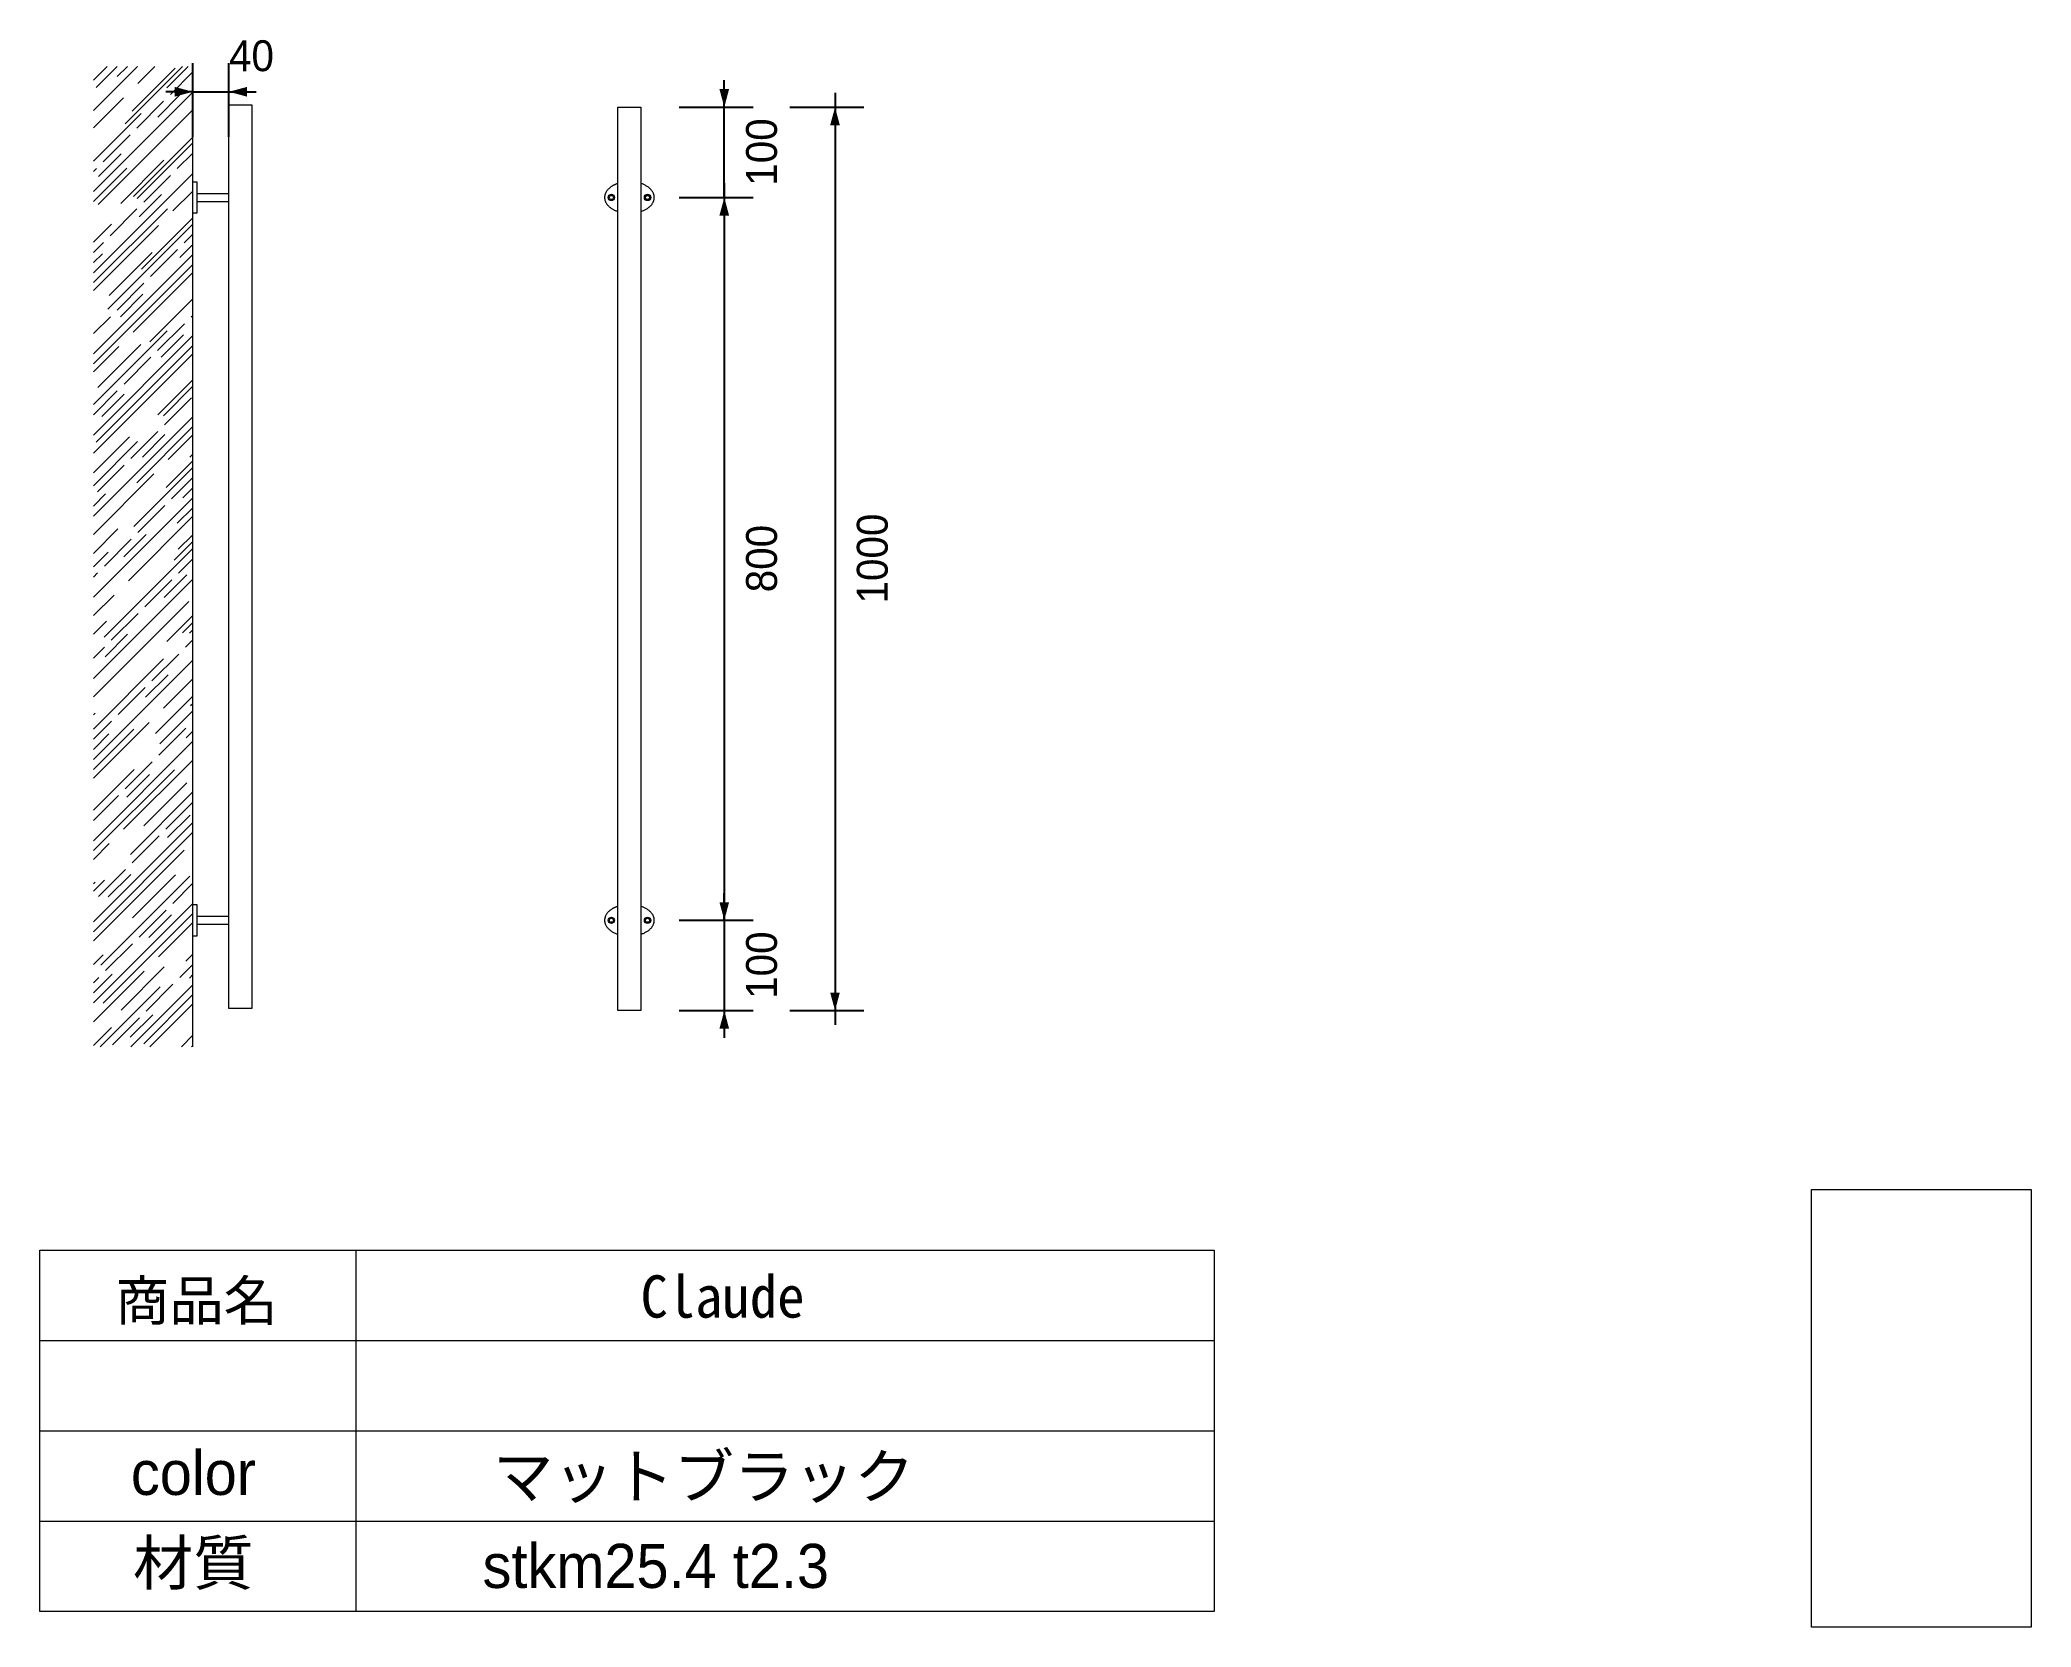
# Model space of a CAD drawing. Header units: millimetres. Extents: x -1132 to 1073, y -932 to 824.
import ezdxf

# ---------------------------------------------------------------- set-up
doc = ezdxf.new("R2010")
doc.units = ezdxf.units.MM
doc.header["$LTSCALE"] = 5.08
doc.header["$PDMODE"] = 1
doc.header["$PDSIZE"] = -2
doc.layers.get('0').update_dxf_attribs({"lineweight": 20})
doc.layers.add('一般', color=7, linetype='Continuous', lineweight=5)
doc.layers.add('寸法', color=7, linetype='Continuous', lineweight=5)
doc.styles.add('@BatangChe', font='', dxfattribs={"bigfont": '@BatangChe'})
doc.styles.add('ＭＳ Ｐ明朝', font='', dxfattribs={"bigfont": 'ＭＳ Ｐ明朝'})
doc.styles.get('@BatangChe').set_extended_font_data('@BatangChe')
doc.styles.get('ＭＳ Ｐ明朝').set_extended_font_data('ＭＳ Ｐ明朝')
doc.dimstyles.new('カスタム', dxfattribs={"dimtxt": 34.196018, "dimasz": 1.999878, "dimexe": 3.18, "dimexo": 1.59, "dimgap": 1.5875, "dimtad": 1, "dimzin": 11, "dimdsep": 46, "dimtxsty": 'ＭＳ Ｐ明朝', "dimblk": 'VW_FILLEDARROW', "dimcen": 0, "dimdle": 1.59, "dimadec": 0, "dimazin": 0, "dimtfac": 1, "dimtix": 1, "dimtmove": 0, "dimatfit": 0, "dimldrblk": 'VW_FILLEDARROW', "dimfxl": 1, "dimfrac": 2, "dimtolj": 1, "dimtzin": 11, "dimarcsym": 0})
picture_1 = doc.add_image_def('image1.jpg', size_in_pixel=(1378, 1598))

# ---------------------------------------------------------------- blocks, each defined once
blk = doc.blocks.new('*D1')
at = {"layer": 'Defpoints', "color": 0, "lineweight": 0}
for p in [(-458.8, 650), (-373.8, 650), (-458.8, -150)]:
    blk.add_point(p, dxfattribs=at)
at = {"layer": '寸法', "color": 0, "linetype": 'Continuous', "lineweight": -2}
for p, q in [((-373.8, 665.9), (-373.8, 650)), ((-423.8, 650), (-342, 650)), ((-373.8, 650), (-373.8, -150)), ((-423.8, -150), (-342, -150)), ((-373.8, -150), (-373.8, -165.9))]:
    blk.add_line(p, q, dxfattribs=at)
at = {"layer": '寸法', "color": 0, "lineweight": -2}
for points in [[(-373.8, 650), (-368.5, 630), (-379.2, 630)], [(-373.8, -150), (-379.2, -130), (-368.5, -130)]]:
    blk.add_solid(points, dxfattribs=at)
at = {"layer": '寸法', "color": 0, "insert": (-349.7, 213), "char_height": 34.2, "attachment_point": 1, "rotation": 90, "line_spacing_factor": 0.870053, "style": 'ＭＳ Ｐ明朝'}
blk.add_mtext('800', dxfattribs=at)
blk = doc.blocks.new('VW_FILLEDARROW')
at = {"color": 0, "lineweight": -2}
blk.add_solid([(0, 0), (-1, -0.27), (-1, 0.27)], dxfattribs=at)
blk = doc.blocks.new('*D2')
at = {"layer": 'Defpoints', "color": 0, "lineweight": 0}
for p in [(-922.2, 767), (-962.2, 692.5), (-922.2, 692.5)]:
    blk.add_point(p, dxfattribs=at)
at = {"layer": '寸法', "color": 0, "linetype": 'Continuous', "lineweight": -2}
for p, q in [((-962.2, 717), (-962.2, 798.8)), ((-922.2, 717), (-922.2, 798.8)), ((-962.2, 767), (-992.2, 767)), ((-962.2, 767), (-922.2, 767)), ((-922.2, 767), (-892.2, 767))]:
    blk.add_line(p, q, dxfattribs=at)
at = {"layer": '寸法', "color": 0, "lineweight": -2}
for points in [[(-962.2, 767), (-982.2, 761.6), (-982.2, 772.4)], [(-922.2, 767), (-902.2, 772.4), (-902.2, 761.6)]]:
    blk.add_solid(points, dxfattribs=at)
at = {"layer": '寸法', "color": 0, "insert": (-922.2, 824), "char_height": 34.2, "attachment_point": 1, "line_spacing_factor": 0.870053, "style": 'ＭＳ Ｐ明朝'}
blk.add_mtext('40', dxfattribs=at)
blk = doc.blocks.new('*D3')
at = {"layer": 'Defpoints', "color": 0, "lineweight": 0}
for p in [(-466.1, 750), (-251.2, 750), (-466.1, -250)]:
    blk.add_point(p, dxfattribs=at)
at = {"layer": '寸法', "color": 0, "linetype": 'Continuous', "lineweight": -2}
for p, q in [((-301.2, 750), (-219.4, 750)), ((-251.2, 765.9), (-251.2, 750)), ((-251.2, 750), (-251.2, -250)), ((-301.2, -250), (-219.4, -250)), ((-251.2, -250), (-251.2, -265.9))]:
    blk.add_line(p, q, dxfattribs=at)
at = {"layer": '寸法', "color": 0, "lineweight": -2}
for points in [[(-251.2, 750), (-245.9, 730), (-256.6, 730)], [(-251.2, -250), (-256.6, -230), (-245.9, -230)]]:
    blk.add_solid(points, dxfattribs=at)
at = {"layer": '寸法', "color": 0, "insert": (-227.1, 200.6), "char_height": 34.2, "attachment_point": 1, "rotation": 90, "line_spacing_factor": 0.870053, "style": 'ＭＳ Ｐ明朝'}
blk.add_mtext('1000', dxfattribs=at)
blk = doc.blocks.new('*D4')
at = {"layer": 'Defpoints', "color": 0, "lineweight": 0}
for p in [(-466.1, 750), (-373.8, 750), (-458.8, 650)]:
    blk.add_point(p, dxfattribs=at)
at = {"layer": '寸法', "color": 0, "linetype": 'Continuous', "lineweight": -2}
for p, q in [((-373.8, 750), (-373.8, 780)), ((-423.8, 750), (-342, 750)), ((-373.8, 650), (-373.8, 750)), ((-423.8, 650), (-342, 650)), ((-373.8, 650), (-373.8, 620))]:
    blk.add_line(p, q, dxfattribs=at)
at = {"layer": '寸法', "color": 0, "lineweight": -2}
for points in [[(-373.8, 750), (-379.2, 770), (-368.5, 770)], [(-373.8, 650), (-368.5, 630), (-379.2, 630)]]:
    blk.add_solid(points, dxfattribs=at)
at = {"layer": '寸法', "color": 0, "insert": (-349.7, 663), "char_height": 34.2, "attachment_point": 1, "rotation": 90, "line_spacing_factor": 0.870053, "style": 'ＭＳ Ｐ明朝'}
blk.add_mtext('100', dxfattribs=at)
blk = doc.blocks.new('*D5')
at = {"layer": 'Defpoints', "color": 0, "lineweight": 0}
for p in [(-458.8, -150), (-466.1, -250), (-373.8, -250)]:
    blk.add_point(p, dxfattribs=at)
at = {"layer": '寸法', "color": 0, "linetype": 'Continuous', "lineweight": -2}
for p, q in [((-373.8, -150), (-373.8, -120)), ((-423.8, -150), (-342, -150)), ((-373.8, -150), (-373.8, -250)), ((-423.8, -250), (-342, -250)), ((-373.8, -250), (-373.8, -280))]:
    blk.add_line(p, q, dxfattribs=at)
at = {"layer": '寸法', "color": 0, "lineweight": -2}
for points in [[(-373.8, -150), (-379.2, -130), (-368.5, -130)], [(-373.8, -250), (-368.5, -270), (-379.2, -270)]]:
    blk.add_solid(points, dxfattribs=at)
at = {"layer": '寸法', "color": 0, "insert": (-349.7, -237), "char_height": 34.2, "attachment_point": 1, "rotation": 90, "line_spacing_factor": 0.870053, "style": 'ＭＳ Ｐ明朝'}
blk.add_mtext('100', dxfattribs=at)

msp = doc.modelspace()

# ---------------------------------------------------------------- hatches: boundary and pattern name
at = {"layer": '寸法', "linetype": 'Continuous', "lineweight": 13}
h = msp.add_hatch(dxfattribs=at)
h.set_pattern_fill('14-_U______-__', style=0, pattern_type=2)
h.set_pattern_definition([(45, (0, 0), (82.9028, -7.0556), [157.1545, -22.451]), (45, (-12.79, -24.253), (-12.6682, -101.9846), [67.352, -112.253]), (45, (11.225, -11.225), (9.0594, -80.497), [144.104, -162.5]), (45, (5.73, -27.78), (94.287, 4.4908), [139.194, -40.411]), (45, (22.45, -22.45), (44.9013, -44.9013), [42.0837, -10.521]), (45, (28.063, -28.063), (44.9013, -44.9013), [35.23, -57.48]), (45, (33.676, -33.676), (44.9013, -44.9013), []), (45, (0.66, -77.61), (44.9013, -44.9013), [238.483, -195.122])])
h.paths.add_polyline_path([(-1072.21, -290), (-1072.21, 795), (-962.21, 795), (-962.21, -290)])

# ---------------------------------------------------------------- linework, layer by layer
at = {"layer": '一般', "color": 7, "linetype": 'Continuous', "lineweight": 5}
for centre, radius in [((-498.818, 650), 3.5), ((-498.818, 650), 2.25), ((-478.818, 650), 4.5), ((-458.818, 650), 3.5), ((-458.818, 650), 2.25), ((-498.818, -150), 3.5), ((-498.818, -150), 2.25), ((-478.818, -150), 4.5), ((-458.818, -150), 3.5), ((-458.818, -150), 2.25)]:
    msp.add_circle(centre, radius, dxfattribs=at)
for points in [[(-492.568, 665.155), (-486.187, 667.5), (-471.45, 667.5), (-458.687, 662.811), (-451.318, 654.689), (-451.318, 645.311), (-458.687, 637.189), (-471.45, 632.5), (-486.187, 632.5), (-498.95, 637.189), (-506.318, 645.311), (-506.318, 654.689), (-498.95, 662.811), (-492.568, 665.155)], [(-492.568, -134.845), (-486.187, -132.5), (-471.45, -132.5), (-458.687, -137.189), (-451.318, -145.311), (-451.318, -154.689), (-458.687, -162.811), (-471.45, -167.5), (-486.187, -167.5), (-498.95, -162.811), (-506.318, -154.689), (-506.318, -145.311), (-498.95, -137.189), (-492.568, -134.845)]]:
    msp.add_open_spline(points, degree=2, dxfattribs=at)
at = {"layer": '寸法', "color": 7, "linetype": 'Continuous', "lineweight": 5}
for p, q in [((-962.21, -290), (-962.21, 795)), ((-957.71, 654.5), (-922.21, 654.5)), ((-957.71, 645.5), (-922.21, 645.5)), ((-957.71, -145.5), (-922.21, -145.5)), ((-957.71, -154.5), (-922.21, -154.5)), ((-1131.615, -515), (168.385, -515)), ((-781.615, -515), (-781.615, -915)), ((-1131.615, -615), (168.385, -615)), ((-1131.615, -715), (168.385, -715)), ((-1131.615, -815), (168.385, -815))]:
    msp.add_line(p, q, dxfattribs=at)
for points in [[(-922.21, 752.5), (-896.81, 752.5), (-896.81, -247.5), (-922.21, -247.5)], [(-962.21, 667.5), (-957.71, 667.5), (-957.71, 632.5), (-962.21, 632.5)], [(-962.21, -132.5), (-957.71, -132.5), (-957.71, -167.5), (-962.21, -167.5)], [(-1131.615, -515), (168.385, -515), (168.385, -915), (-1131.615, -915)]]:
    msp.add_lwpolyline(points, close=True, dxfattribs=at)
msp.add_point((-478.818, 650), dxfattribs=at)
msp.add_point((-478.818, 650), dxfattribs=at)

# ---------------------------------------------------------------- texts
at = {"layer": '寸法', "color": 7}
for s, insert, char_height, attachment_point, line_spacing_factor, style in [('商品名', (-1048.115, -549), 43.9663, 1, 0.870053, 'ＭＳ Ｐ明朝'), ('Claude', (-466.564, -542.97), 46.8188, 1, 0.939599, '@BatangChe'), ('color', (-1030.774, -762), 48.8515, 4, 0.870053, 'ＭＳ Ｐ明朝'), ('マットブラック', (-629.615, -768), 48.8515, 4, 0.870053, 'ＭＳ Ｐ明朝'), ('材質', (-1028.43, -864), 48.8515, 4, 0.870053, 'ＭＳ Ｐ明朝'), ('stkm25.4 t2.3', (-641.453, -864.964), 48.85145, 4, 0.870053, 'ＭＳ Ｐ明朝')]:
    msp.add_mtext(s, dxfattribs=dict(at, insert=insert, char_height=char_height, attachment_point=attachment_point, line_spacing_factor=line_spacing_factor, style=style))

# ---------------------------------------------------------------- dimensions: what is measured, and where the dimension line sits
at = {"layer": '寸法', "color": 7, "linetype": 'Continuous', "lineweight": 5}
dim = msp.add_linear_dim(base=(-922.21, 767), p1=(-962.21, 692.5), p2=(-922.21, 692.5), dimstyle='カスタム', override={"dimasz": 19.998779, "dimgap": 15.875, "dimpost": '<>', "dimtxsty": 'ＭＳ Ｐ明朝', "dimtix": 0, "dimtmove": 2}, dxfattribs=at)
dim.commit()
dim.dimension.update_dxf_attribs({"geometry": '*D2', "text_midpoint": (-942.21, 767)})

# ---------------------------------------------------------------- pictures from other files: only their frames are drawn
at = {"layer": '寸法'}
image = msp.add_image(picture_1, insert=(830, -932.421), size_in_units=(243.095, 484.421), dxfattribs=at)
image.dxf.flags = 7

# ---------------------------------------------------------------- next in the draw order: wipeouts: each hides what was drawn before it
at = {"color": 7, "linetype": 'Continuous', "lineweight": 5}
msp.add_wipeout([(-491.518, 750), (-466.118, 750), (-466.118, -250), (-491.518, -250)], dxfattribs=at).dxf.layer = '寸法'

# ---------------------------------------------------------------- next in the draw order: linework, layer by layer
at = {"layer": '寸法', "color": 7, "linetype": 'Continuous', "lineweight": 5}
msp.add_lwpolyline([(-491.518, 750), (-466.118, 750), (-466.118, -250), (-491.518, -250)], close=True, dxfattribs=at)
for p in [(-478.818, 250), (-478.818, -150)]:
    msp.add_point(p, dxfattribs=at)

# ---------------------------------------------------------------- next in the draw order: dimensions: what is measured, and where the dimension line sits
for base, p1, p2, picture, middle in [((-373.818, 750), (-458.818, 650), (-466.118, 750), '*D4', (-373.818, 700)), ((-251.21, 750), (-466.118, -250), (-466.118, 750), '*D3', (-251.21, 250)), ((-373.818, 650), (-458.818, -150), (-458.818, 650), '*D1', (-373.818, 250)), ((-373.818, -250), (-458.818, -150), (-466.118, -250), '*D5', (-373.818, -200))]:
    dim = msp.add_linear_dim(base=base, p1=p1, p2=p2, angle=90, dimstyle='カスタム', override={"dimasz": 19.998779, "dimgap": 15.875, "dimpost": '<>', "dimtxsty": 'ＭＳ Ｐ明朝', "dimtmove": 2}, dxfattribs=at)
    dim.commit()
    dim.dimension.update_dxf_attribs({"geometry": picture, "text_midpoint": middle})

doc.saveas('drawing.dxf')
